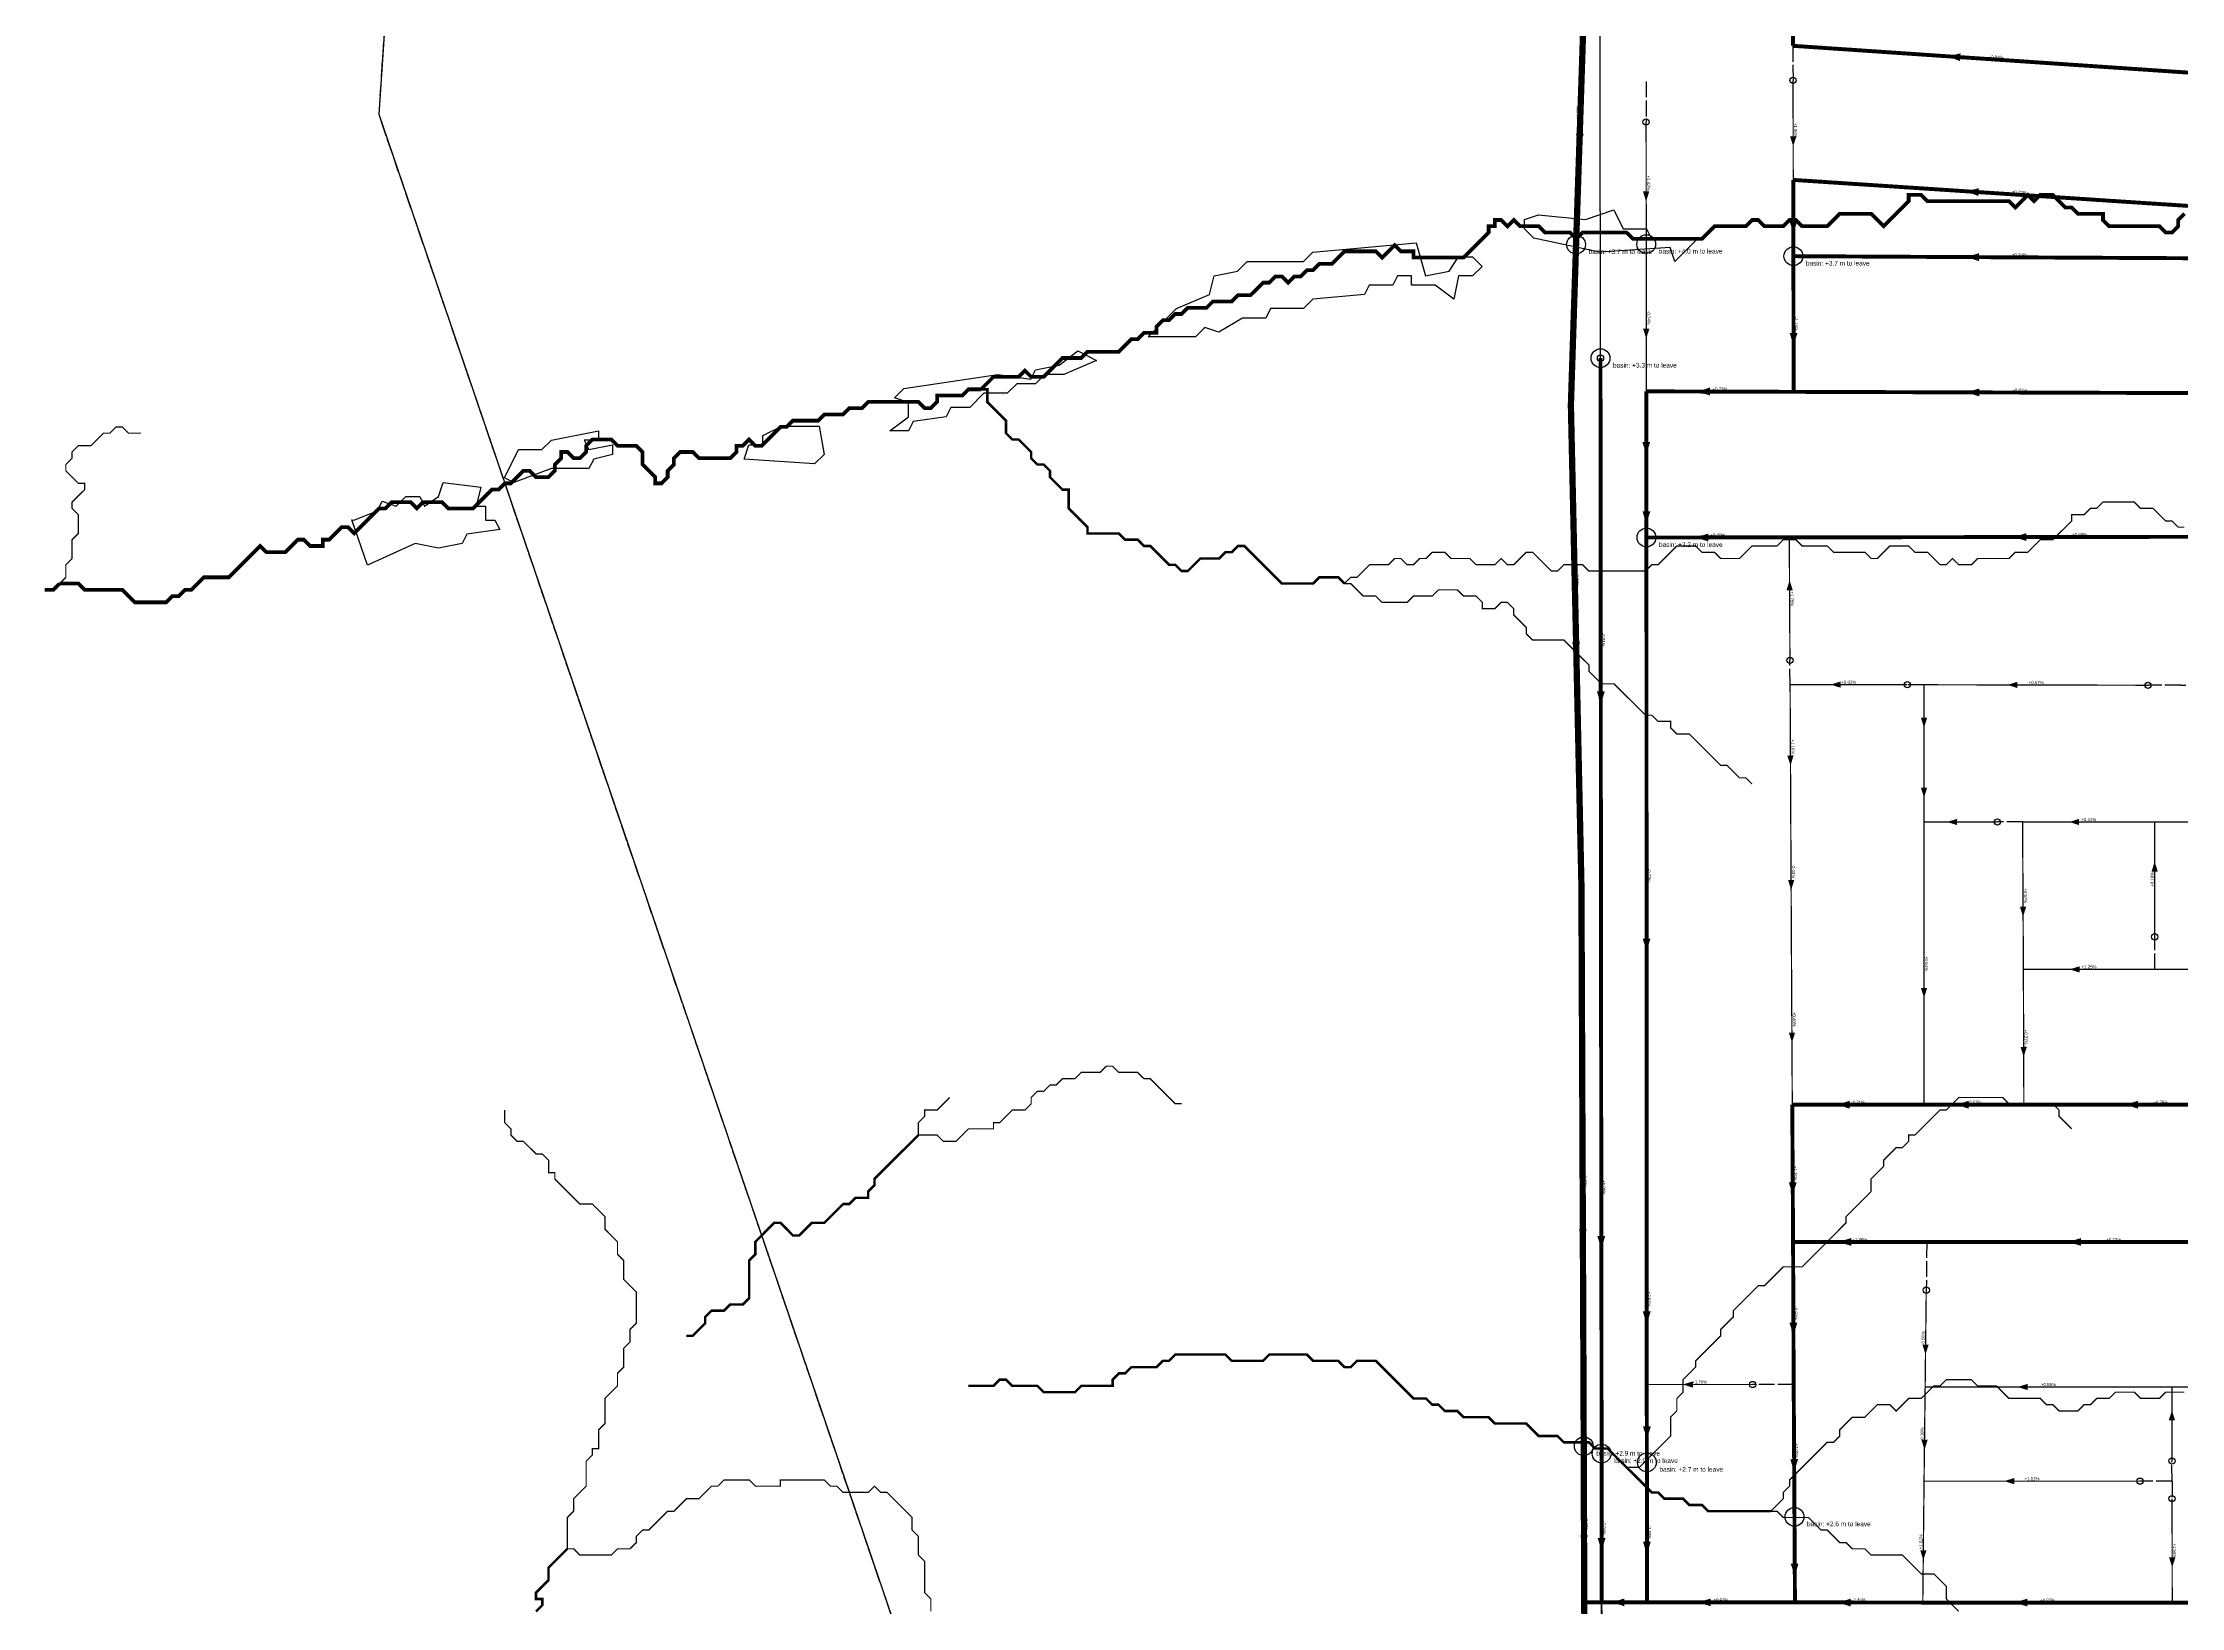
# Model space of a CAD drawing. Header units: metres. Extents: x 442821 to 452274, y 2561971 to 2571293.
# Drawn here: x 442900 to 444265, y 2563970 to 2564969 of the extents above; entities that cross this region are included whole.
import ezdxf
from ezdxf.enums import TextEntityAlignment as Align

# ---------------------------------------------------------------- set-up
doc = ezdxf.new("R2010")
doc.units = ezdxf.units.M
doc.header["$LTSCALE"] = 8
doc.linetypes.add('DASHDOT', pattern=[3.556, 2.54, -0.508, 0, -0.508])
doc.linetypes.add('DASHED', pattern=[1.524, 1.27, -0.254])
for name, color, linetype in [('A_ARROWS', 7, 'Continuous'), ('A_BASINS', 1, 'Continuous'), ('A_BRANCH', 7, 'Continuous'), ('A_BUILT_2006', 252, 'Continuous'), ('A_CATCHMENTS', 7, 'Continuous'), ('A_ENVELOPE', 3, 'Continuous'), ('A_GRADIENT', 8, 'Continuous'), ('A_HEAD_GAP', 8, 'Continuous'), ('A_HEADS', 8, 'Continuous'), ('A_LATERAL', 7, 'Continuous'), ('A_STREAMS', 5, 'Continuous'), ('A_SUBMAIN', 7, 'Continuous'), ('A_WADI', 4, 'Continuous')]:
    doc.layers.add(name, color=color, linetype=linetype)

msp = doc.modelspace()

# ---------------------------------------------------------------- linework, layer by layer
at = {"layer": 'A_ARROWS', "color": 1}
for points in [[(444116.1, 2564960.1), (444124.2, 2564962), (444123.9, 2564957)], [(443880.9, 2564902.6), (443878.7, 2564910.7), (443883.7, 2564910.5)], [(444017.4, 2564902.6), (444015.4, 2564909), (444019.4, 2564909)], [(443923.5, 2564867.4), (443921.5, 2564873.8), (443925.5, 2564873.8)], [(444127.8, 2564873.9), (444135.9, 2564875.9), (444135.6, 2564870.9)], [(444017.5, 2564847), (444015, 2564854.9), (444020, 2564855)], [(444127.9, 2564831.9), (444135.9, 2564834.4), (444135.9, 2564829.4)], [(443923.6, 2564779.8), (443921.6, 2564786.2), (443925.6, 2564786.2)], [(444017.6, 2564775.5), (444015.1, 2564783.5), (444020.1, 2564783.5)], [(443956.2, 2564746.1), (443964.2, 2564748.6), (443964.2, 2564743.6)], [(444128.1, 2564745.6), (444136.1, 2564748), (444136.1, 2564743)], [(443923.6, 2564705.9), (443921.1, 2564713.9), (443926.1, 2564713.9)], [(443923.7, 2564661.6), (443921.2, 2564669.6), (443926.2, 2564669.6)], [(443955.2, 2564652.9), (443963.2, 2564655.4), (443963.2, 2564650.4)], [(444158.2, 2564653.2), (444166.2, 2564655.7), (444166.2, 2564650.7)], [(444015.1, 2564625.6), (444017.1, 2564619.2), (444013.1, 2564619.2)], [(443879, 2564577.9), (443876.3, 2564585.9), (443881.3, 2564586)], [(444041.3, 2564559), (444047.7, 2564561), (444047.7, 2564557)], [(444154.1, 2564558.8), (444160.5, 2564560.8), (444160.5, 2564556.8)], [(443894.6, 2564546.6), (443892.1, 2564554.6), (443897.1, 2564554.6)], [(444100.9, 2564531.5), (444098.9, 2564537.9), (444102.9, 2564537.9)], [(444015.7, 2564507.3), (444013.6, 2564513.7), (444017.6, 2564513.8)], [(444100.9, 2564486.8), (444098.9, 2564493.2), (444102.9, 2564493.2)], [(444115.6, 2564471.3), (444122, 2564473.3), (444122, 2564469.3)], [(444193.5, 2564471.3), (444199.9, 2564473.3), (444199.9, 2564469.3)], [(444016.1, 2564427.9), (444014.1, 2564434.3), (444018.1, 2564434.3)], [(444248.1, 2564446), (444250.1, 2564439.6), (444246.1, 2564439.6)], [(444164.1, 2564410.8), (444162.1, 2564417.2), (444166.1, 2564417.2)], [(443923.8, 2564388.9), (443921.3, 2564396.9), (443926.3, 2564396.9)], [(444193.8, 2564377.2), (444200.2, 2564379.2), (444200.2, 2564375.2)], [(444100.9, 2564359), (444098.9, 2564365.4), (444102.9, 2564365.4)], [(444016.6, 2564330.5), (444014.6, 2564336.9), (444018.6, 2564336.9)], [(444164.5, 2564321.3), (444162.5, 2564327.7), (444166.5, 2564327.8)], [(444045.4, 2564290.8), (444053.4, 2564293.3), (444053.4, 2564288.3)], [(444121.4, 2564290.8), (444129.4, 2564293.3), (444129.4, 2564288.3)], [(444229.5, 2564290.8), (444237.5, 2564293.3), (444237.5, 2564288.3)], [(444017.1, 2564233.3), (444014.6, 2564241.2), (444019.6, 2564241.3)], [(443883.1, 2564203.3), (443880.6, 2564211.3), (443885.6, 2564211.3)], [(443894.9, 2564198.9), (443892.4, 2564206.9), (443897.4, 2564206.9)], [(444046.4, 2564203.2), (444054.4, 2564205.7), (444054.4, 2564200.7)], [(444193.1, 2564203.2), (444201.1, 2564205.7), (444201.1, 2564200.7)], [(443923.9, 2564150.8), (443921.4, 2564158.8), (443926.4, 2564158.8)], [(444017.6, 2564143.6), (444015, 2564151.6), (444020, 2564151.7)], [(444101.8, 2564131.3), (444099.9, 2564137.7), (444103.9, 2564137.7)], [(443947, 2564112.2), (443953.4, 2564114.2), (443953.4, 2564110.2)], [(444160.6, 2564110.6), (444167, 2564112.6), (444167, 2564108.6)], [(444259.1, 2564095.7), (444261.1, 2564089.3), (444257.1, 2564089.3)], [(443924, 2564077.4), (443921.5, 2564085.4), (443926.5, 2564085.4)], [(444018, 2564056.5), (444015.5, 2564064.5), (444020.5, 2564064.6)], [(444101.2, 2564070.5), (444099.2, 2564076.9), (444103.2, 2564076.9)], [(444152.1, 2564050.5), (444158.5, 2564052.5), (444158.5, 2564048.5)], [(443883.9, 2564008), (443881.4, 2564016), (443886.4, 2564016)], [(443895.1, 2564006.1), (443892.6, 2564014.1), (443897.6, 2564014.1)], [(443924, 2564003.9), (443921.5, 2564011.9), (443926.5, 2564011.9)], [(444018.4, 2563989.9), (444015.8, 2563997.9), (444020.8, 2563997.9)], [(444100.4, 2564000), (444098.5, 2564006.4), (444102.5, 2564006.4)], [(444259.3, 2563995.4), (444257.3, 2564001.8), (444261.3, 2564001.8)], [(443901.7, 2563973.2), (443909.7, 2563975.6), (443909.7, 2563970.6)], [(443956.8, 2563973.1), (443964.8, 2563975.6), (443964.8, 2563970.6)], [(444046.1, 2563973), (444054.1, 2563975.5), (444054.1, 2563970.5)], [(444158.8, 2563973), (444166.8, 2563975.5), (444166.8, 2563970.5)]]:
    msp.add_solid(points, dxfattribs=at)
at = {"layer": 'A_BASINS', "color": 1}
for centre in [(443878.8, 2564839.9), (443923.6, 2564840.2), (444017.5, 2564832.5), (443894.4, 2564767.4), (443923.7, 2564652.9), (443883.7, 2564072.8), (443895.1, 2564068.1), (443924, 2564062.5), (444018.2, 2564027.7)]:
    msp.add_circle(centre, 6, dxfattribs=at)
at = {"layer": 'A_BRANCH', "color": 1, "const_width": 0.8}
for points in [[(444017.3, 2564944.7), (444017.4, 2564881.2)], [(444015.3, 2564574.5), (444014.9, 2564653)], [(444090.2, 2564558.9), (444015.4, 2564559)], [(444314, 2564377.2), (444248.1, 2564377.2)], [(444102.3, 2564172.4), (444101.6, 2564110.6)], [(443991.5, 2564112.2), (443923.9, 2564112.2)], [(444259.1, 2564063.3), (444259.1, 2564110.6)], [(444238.7, 2564050.5), (444100.9, 2564050.5)]]:
    msp.add_lwpolyline(points, dxfattribs=at)
at = {"layer": 'A_BRANCH', "color": 1, "linetype": 'DASHED', "const_width": 0.8}
for points in [[(444147.7, 2564471.3), (444100.9, 2564471.3)], [(444248.1, 2564398), (444248.1, 2564471.3)]]:
    msp.add_lwpolyline(points, dxfattribs=at)
at = {"layer": 'A_BUILT_2006', "color": 252}
msp.add_lwpolyline([(444422.4, 2563343.7), (444425.8, 2563359.7), (444354.3, 2563402.3), (444079.1, 2562950.6), (443944.5, 2563054.6), (443895.5, 2563534.9), (443894.2, 2564981.6), (443353.4, 2565026.3), (443356.8, 2565236.3), (445139.7, 2565926.1), (445353.1, 2566067)], dxfattribs=at)
at = {"layer": 'A_CATCHMENTS', "color": 1, "linetype": 'DASHED'}
msp.add_lwpolyline([(443922.9, 2562555.5), (443114.8, 2564922.9), (443209.9, 2566349), (444250.9, 2566757.8), (444822.5, 2567173.8), (445231.1, 2567163.3), (445231.1, 2567163.3), (445237.1, 2567172.3), (445244.5, 2567184.4), (445255, 2567200.2), (445266.2, 2567216), (445278.3, 2567231.8), (445291.3, 2567247.6), (445305, 2567263.4), (445319.7, 2567279.2), (445363.4, 2567324.2), (445388.2, 2567348.5), (445356, 2567395.9), (445444.1, 2567418.6), (445577.2, 2567680.1), (447425.1, 2567544.9)], dxfattribs=at)
at = {"layer": 'A_ENVELOPE', "color": 3}
msp.add_lwpolyline([(443922.9, 2562555.5), (443114.8, 2564922.9), (443209.9, 2566349), (444250.9, 2566757.8), (445002, 2567304.5), (445444.1, 2567418.6), (445577.2, 2567680.1), (447477.5, 2567541)], dxfattribs=at)
at = {"layer": 'A_HEAD_GAP', "color": 8, "linetype": 'DASHED'}
for points in [[(444017.2, 2564966.8), (444017.3, 2564944.7)], [(443923.5, 2564944.1), (443923.5, 2564918.2)], [(444015.4, 2564559), (444015.3, 2564574.5)], [(444100.9, 2564558.9), (444090.2, 2564558.9)], [(444264.8, 2564558.6), (444243.9, 2564558.6)], [(444264.8, 2564558.6), (444267.9, 2564558.6)], [(444163.8, 2564471.3), (444147.7, 2564471.3)], [(444248.1, 2564377.2), (444248.1, 2564398)], [(444102.6, 2564203.2), (444102.3, 2564172.4)], [(444017.7, 2564112.2), (443991.5, 2564112.2)], [(444259.2, 2564050.5), (444259.1, 2564063.3)], [(444259.2, 2564050.5), (444238.7, 2564050.5)], [(444259.2, 2564050.5), (444259.2, 2564039.3)], [(443895.1, 2563973.2), (443895.2, 2563963.2)]]:
    msp.add_lwpolyline(points, dxfattribs=at)
at = {"layer": 'A_HEADS', "color": 1}
for centre in [(444017.3, 2564944.7), (443923.5, 2564918.2), (443894.4, 2564767.4), (444015.3, 2564574.5), (444090.2, 2564558.9), (444243.9, 2564558.6), (444147.7, 2564471.3), (444248.1, 2564398), (444102.3, 2564172.4), (443991.5, 2564112.2), (444259.1, 2564063.3), (444238.7, 2564050.5), (444259.2, 2564039.3)]:
    msp.add_circle(centre, 2, dxfattribs=at)
at = {"layer": 'A_LATERAL', "color": 1, "const_width": 0.8}
for points in [[(443923.5, 2564918.2), (443923.6, 2564840.2)], [(444015.4, 2564559), (444015.8, 2564479.6)], [(444243.9, 2564558.6), (444100.9, 2564558.9)], [(444100.9, 2564520), (444100.9, 2564471.3)], [(444100.9, 2564471.3), (444100.9, 2564290.8)], [(444163.8, 2564471.3), (444164.3, 2564377.2)], [(444339.3, 2564471.3), (444248.1, 2564471.3)], [(444248.1, 2564377.2), (444164.3, 2564377.2)], [(444259.1, 2564110.6), (444101.6, 2564110.6)], [(444341.6, 2564110.6), (444259.1, 2564110.6)], [(444100.9, 2564050.5), (444100.1, 2563973)], [(444259.2, 2564039.3), (444259.3, 2563972.9)]]:
    msp.add_lwpolyline(points, dxfattribs=at)
at = {"layer": 'A_LATERAL', "color": 1, "linetype": 'DASHDOT', "const_width": 0.8}
for points in [[(443923.6, 2564840.2), (443923.6, 2564746.2)], [(444100.9, 2564558.9), (444100.9, 2564520)], [(444015.8, 2564479.6), (444016.2, 2564400.1)], [(444101.6, 2564110.6), (444100.9, 2564050.5)]]:
    msp.add_lwpolyline(points, dxfattribs=at)
at = {"layer": 'A_LATERAL', "color": 1, "linetype": 'DASHED', "const_width": 0.8}
for points in [[(444248.1, 2564471.3), (444163.8, 2564471.3)], [(444016.2, 2564400.1), (444016.8, 2564290.8)], [(444164.3, 2564377.2), (444164.6, 2564290.8)]]:
    msp.add_lwpolyline(points, dxfattribs=at)
at = {"layer": 'A_STREAMS', "color": 5}
for points, const_width in [([(444267.1, 2564859.6), (444263.1, 2564855.6), (444263.1, 2564851.6), (444259.1, 2564847.6), (444255.1, 2564847.6), (444251.1, 2564851.6), (444247.1, 2564851.6), (444243.1, 2564851.6), (444239.1, 2564851.6), (444235.1, 2564851.6), (444231.1, 2564851.6), (444227.1, 2564851.6), (444223.1, 2564851.6), (444219.1, 2564851.6), (444215.1, 2564855.6), (444215.1, 2564859.6), (444211.1, 2564859.6), (444207.1, 2564859.6), (444203.1, 2564859.6), (444199.1, 2564859.6), (444195.1, 2564863.6), (444191.1, 2564863.6), (444187.1, 2564867.6), (444183.1, 2564871.6), (444179.1, 2564871.6), (444175.1, 2564871.6), (444171.1, 2564867.6), (444167.1, 2564871.6), (444163.1, 2564867.6), (444159.1, 2564863.6), (444155.1, 2564867.6), (444151.1, 2564867.6), (444147.1, 2564867.6), (444143.1, 2564867.6), (444139.1, 2564867.6), (444135.1, 2564867.6), (444131.1, 2564867.6), (444127.1, 2564867.6), (444123.1, 2564867.6), (444119.1, 2564867.6), (444115.1, 2564867.6), (444111.1, 2564867.6), (444107.1, 2564867.6), (444103.1, 2564867.6), (444099.1, 2564871.6), (444095.1, 2564871.6), (444091.1, 2564871.6), (444091.1, 2564867.6), (444087.1, 2564863.6), (444083.1, 2564859.6), (444079.1, 2564855.6), (444075.1, 2564851.6), (444071.1, 2564855.6), (444067.1, 2564859.6), (444063.1, 2564859.6), (444059.1, 2564859.6), (444055.1, 2564859.6), (444051.1, 2564859.6), (444047.1, 2564859.6), (444043.1, 2564855.6), (444039.1, 2564851.6), (444035.1, 2564851.6), (444031.1, 2564851.6), (444027.1, 2564851.6), (444023.1, 2564851.6), (444019.1, 2564855.6), (444015.1, 2564855.6), (444011.1, 2564851.6), (444007.1, 2564851.6), (444003.1, 2564851.6), (443999.1, 2564851.6), (443995.1, 2564855.6), (443991.1, 2564855.6), (443987.1, 2564851.6), (443983.1, 2564851.6), (443979.1, 2564851.6), (443975.1, 2564851.6), (443971.1, 2564851.6), (443967.1, 2564851.6), (443963.1, 2564847.6), (443959.1, 2564843.6), (443955.1, 2564843.6), (443951.1, 2564843.6), (443947.1, 2564843.6), (443943.1, 2564843.6), (443939.1, 2564843.6), (443935.1, 2564843.6), (443931.1, 2564843.6), (443927.1, 2564843.6), (443923.1, 2564843.6), (443919.1, 2564843.6), (443915.1, 2564843.6), (443911, 2564847.6), (443907, 2564847.6), (443903, 2564847.6), (443899, 2564847.6), (443895, 2564847.6), (443891, 2564847.6), (443887, 2564847.6), (443883, 2564847.6), (443879, 2564843.6), (443875, 2564847.6), (443871, 2564847.6), (443867, 2564847.6), (443863, 2564847.6), (443859, 2564847.6), (443855, 2564851.6), (443851, 2564851.6), (443847, 2564851.6), (443843, 2564851.6), (443839, 2564855.6), (443835, 2564851.6), (443831, 2564855.6), (443827, 2564855.6), (443827, 2564851.6), (443823, 2564851.6), (443823, 2564847.6), (443819, 2564843.6), (443815, 2564839.6), (443811, 2564835.6), (443807, 2564831.6), (443803, 2564831.6), (443799, 2564831.6), (443795, 2564831.6), (443791, 2564831.6), (443787, 2564831.6), (443783, 2564831.6), (443779, 2564831.6), (443775, 2564831.6), (443775, 2564835.6), (443771, 2564835.6), (443767, 2564835.6), (443763, 2564839.6), (443759, 2564835.6), (443755, 2564831.6), (443751, 2564835.6), (443747, 2564835.6), (443743, 2564835.6), (443739, 2564835.6), (443735, 2564835.6), (443731, 2564835.6), (443727, 2564831.6), (443723, 2564827.6), (443719, 2564827.6), (443715, 2564827.6), (443711, 2564823.6), (443707, 2564823.6), (443703, 2564819.6), (443699, 2564819.6), (443695, 2564815.6), (443691, 2564819.6), (443687, 2564819.6), (443683, 2564815.6), (443679, 2564815.6), (443675, 2564811.6), (443671, 2564807.6), (443667, 2564807.6), (443663, 2564807.6), (443659, 2564803.6), (443655, 2564803.6), (443651, 2564803.6), (443647, 2564803.6), (443643, 2564799.6), (443639, 2564799.6), (443635, 2564799.6), (443631, 2564799.6), (443627, 2564795.6), (443623, 2564795.6), (443619, 2564791.6), (443615, 2564791.6), (443611, 2564787.6), (443611, 2564783.6), (443607, 2564783.6), (443603, 2564783.6), (443599, 2564779.5), (443595, 2564779.5), (443591, 2564775.5), (443587, 2564771.5), (443583, 2564771.5), (443579, 2564771.5), (443575, 2564771.5), (443571, 2564771.5), (443567, 2564771.5), (443563, 2564767.5), (443559, 2564767.5), (443555, 2564767.5), (443551, 2564767.5), (443547, 2564763.5), (443543, 2564759.5), (443539, 2564755.5), (443535, 2564755.5), (443531, 2564755.5), (443527, 2564759.5), (443523, 2564755.5), (443519, 2564755.5), (443515, 2564755.5), (443511, 2564755.5), (443507, 2564755.5), (443503, 2564751.5), (443499, 2564747.5)], 2.4), ([(443499, 2564747.5), (443495, 2564747.5), (443491, 2564747.5), (443487, 2564743.5), (443483, 2564743.5), (443479, 2564743.5), (443475, 2564743.5), (443471, 2564743.5), (443471, 2564739.5), (443467, 2564735.5), (443463, 2564735.5), (443459, 2564739.5), (443455, 2564739.5), (443451, 2564739.5), (443447, 2564739.5), (443443, 2564739.5), (443439, 2564739.5), (443435, 2564739.5), (443431, 2564739.5), (443427, 2564739.5), (443423, 2564735.5), (443419, 2564735.5), (443415, 2564735.5), (443411, 2564731.5), (443407, 2564731.5), (443403, 2564731.5), (443399, 2564731.5), (443395, 2564727.5), (443391, 2564727.5), (443387, 2564727.5), (443383, 2564727.5), (443379, 2564727.5), (443375, 2564723.5), (443371, 2564723.5), (443367, 2564719.5), (443363, 2564715.5), (443359, 2564711.5), (443355, 2564711.5), (443351, 2564715.5), (443347, 2564711.5), (443343, 2564711.5), (443343, 2564707.5), (443339, 2564703.5), (443335, 2564703.5), (443331, 2564703.5), (443327, 2564703.5), (443323, 2564703.5), (443319, 2564703.5), (443315, 2564707.5), (443311, 2564707.5), (443307, 2564707.5), (443303, 2564703.5), (443303, 2564699.5), (443299, 2564695.5), (443299, 2564691.5), (443295, 2564687.5), (443291, 2564687.5), (443291, 2564691.5), (443287, 2564695.5), (443283, 2564699.5), (443283, 2564703.5), (443283, 2564707.5), (443279, 2564711.5), (443275, 2564711.5), (443271, 2564711.5), (443267, 2564711.5), (443263, 2564715.5), (443259, 2564715.5), (443255, 2564715.5), (443251, 2564715.5), (443247, 2564711.5), (443247, 2564707.5), (443243, 2564703.5), (443239, 2564703.5), (443235, 2564707.5), (443231, 2564707.5), (443231, 2564703.5), (443227, 2564699.5), (443227, 2564695.5), (443223, 2564691.5), (443219, 2564691.5), (443215, 2564691.5), (443211, 2564695.5), (443207, 2564695.5), (443203, 2564691.5), (443199, 2564687.5), (443195, 2564687.5), (443191, 2564683.5), (443186.9, 2564683.5), (443182.9, 2564679.5), (443178.9, 2564675.5), (443174.9, 2564671.5), (443170.9, 2564671.5), (443166.9, 2564671.5), (443162.9, 2564671.5), (443158.9, 2564671.5), (443154.9, 2564675.5), (443150.9, 2564675.5), (443146.9, 2564675.5), (443142.9, 2564675.5), (443138.9, 2564671.5), (443134.9, 2564675.5), (443130.9, 2564675.5), (443126.9, 2564675.5), (443122.9, 2564675.5), (443118.9, 2564671.5), (443114.9, 2564671.5), (443110.9, 2564667.5), (443106.9, 2564663.5), (443102.9, 2564659.5), (443098.9, 2564655.5), (443094.9, 2564659.5), (443090.9, 2564659.5), (443086.9, 2564655.5), (443082.9, 2564651.5), (443078.9, 2564651.5), (443078.9, 2564647.5), (443074.9, 2564647.5), (443070.9, 2564647.5), (443066.9, 2564651.5), (443062.9, 2564651.5), (443058.9, 2564647.5), (443054.9, 2564643.5), (443050.9, 2564643.5), (443046.9, 2564643.5), (443042.9, 2564643.5), (443038.9, 2564647.5), (443034.9, 2564643.5), (443030.9, 2564639.5), (443026.9, 2564635.5), (443022.9, 2564631.5), (443018.9, 2564627.5), (443014.9, 2564627.5), (443010.9, 2564627.5), (443006.9, 2564627.5), (443002.9, 2564627.5), (442998.9, 2564623.5), (442994.9, 2564619.5), (442990.9, 2564619.5), (442986.9, 2564615.5), (442982.9, 2564615.5), (442978.9, 2564611.5), (442974.9, 2564611.5), (442970.9, 2564611.5), (442966.9, 2564611.5), (442962.9, 2564611.5), (442958.9, 2564611.5), (442954.9, 2564615.5), (442950.9, 2564619.5), (442946.9, 2564619.5), (442942.9, 2564619.5), (442938.9, 2564619.5), (442934.9, 2564619.5), (442930.9, 2564619.5), (442926.9, 2564619.5), (442922.9, 2564623.5), (442918.9, 2564623.5), (442914.9, 2564623.5), (442910.9, 2564623.5)], 2.4), ([(443731, 2564623.5), (443727, 2564627.5), (443723, 2564627.5), (443719, 2564627.5), (443715, 2564627.5), (443711, 2564623.5), (443707, 2564623.5), (443703, 2564623.5), (443699, 2564623.5), (443695, 2564623.5), (443691, 2564623.5), (443687, 2564627.5), (443683, 2564631.5), (443679, 2564635.5), (443675, 2564639.5), (443671, 2564643.5), (443667, 2564647.5), (443663, 2564647.5), (443659, 2564643.5), (443655, 2564643.5), (443651, 2564639.5), (443647, 2564639.5), (443643, 2564639.5), (443639, 2564639.5), (443635, 2564635.5), (443631, 2564631.5), (443627, 2564631.5), (443623, 2564635.5), (443619, 2564635.5), (443615, 2564639.5), (443611, 2564643.5), (443607, 2564647.5), (443603, 2564647.5), (443599, 2564651.5), (443595, 2564651.5), (443591, 2564651.5), (443587, 2564655.5), (443583, 2564655.5), (443579, 2564655.5), (443575, 2564655.5), (443571, 2564655.5), (443567, 2564655.5), (443567, 2564659.5), (443563, 2564663.5), (443559, 2564667.5), (443555, 2564671.5), (443555, 2564675.5), (443555, 2564679.5), (443555, 2564683.5), (443551, 2564683.5), (443547, 2564687.5), (443543, 2564691.5), (443543, 2564695.5), (443539, 2564699.5), (443535, 2564699.5), (443531, 2564703.5), (443531, 2564707.5), (443527, 2564711.5), (443523, 2564715.5), (443519, 2564715.5), (443515, 2564719.5), (443515, 2564723.5), (443515, 2564727.5), (443511, 2564731.5), (443507, 2564735.5), (443503, 2564739.5), (443503, 2564743.5), (443503, 2564747.5), (443499, 2564747.5)], 1.6), ([(442962.9, 2564719.5), (442958.9, 2564719.5), (442954.9, 2564719.5), (442950.9, 2564723.5), (442946.9, 2564723.5), (442942.9, 2564719.5), (442938.9, 2564719.5), (442934.9, 2564715.5), (442930.9, 2564711.5), (442926.9, 2564711.5), (442922.9, 2564711.5), (442918.9, 2564707.5), (442918.9, 2564703.5), (442914.9, 2564699.5), (442914.9, 2564695.5), (442918.9, 2564691.5), (442922.9, 2564687.5), (442926.9, 2564687.5), (442926.9, 2564683.5), (442922.9, 2564679.5), (442918.9, 2564675.5), (442918.9, 2564671.5), (442922.9, 2564667.5), (442922.9, 2564663.5), (442922.9, 2564659.5), (442922.9, 2564655.5), (442918.9, 2564651.5), (442918.9, 2564647.5), (442918.9, 2564643.5), (442918.9, 2564639.5), (442914.9, 2564635.5), (442914.9, 2564631.5), (442914.9, 2564627.5), (442910.9, 2564623.5)], 0.8), ([(444267.1, 2564659.5), (444263.1, 2564659.5), (444259.1, 2564663.5), (444255.1, 2564663.5), (444251.1, 2564667.5), (444247.1, 2564671.5), (444243.1, 2564671.5), (444239.1, 2564671.5), (444235.1, 2564675.5), (444231.1, 2564675.5), (444227.1, 2564675.5), (444223.1, 2564675.5), (444219.1, 2564675.5), (444215.1, 2564675.5), (444211.1, 2564671.5), (444207.1, 2564671.5), (444203.1, 2564667.5), (444199.1, 2564667.5), (444195.1, 2564667.5), (444195.1, 2564663.5), (444191.1, 2564659.5), (444187.1, 2564655.5), (444183.1, 2564651.5), (444179.1, 2564651.5), (444175.1, 2564651.5), (444171.1, 2564647.5), (444167.1, 2564643.5), (444163.1, 2564643.5), (444159.1, 2564643.5), (444155.1, 2564639.5), (444151.1, 2564639.5), (444147.1, 2564639.5), (444143.1, 2564639.5), (444139.1, 2564639.5), (444135.1, 2564639.5), (444131.1, 2564635.5), (444127.1, 2564635.5), (444123.1, 2564635.5), (444119.1, 2564639.5), (444115.1, 2564635.5), (444111.1, 2564635.5), (444107.1, 2564639.5), (444103.1, 2564643.5), (444099.1, 2564643.5), (444095.1, 2564643.5), (444091.1, 2564647.5), (444087.1, 2564647.5), (444083.1, 2564647.5), (444079.1, 2564647.5), (444075.1, 2564643.5), (444071.1, 2564639.5), (444067.1, 2564639.5), (444063.1, 2564643.5), (444059.1, 2564643.5), (444055.1, 2564643.5), (444051.1, 2564643.5), (444047.1, 2564643.5), (444043.1, 2564643.5), (444039.1, 2564647.5), (444035.1, 2564647.5), (444031.1, 2564647.5), (444027.1, 2564647.5), (444023.1, 2564647.5), (444019.1, 2564651.5), (444015.1, 2564651.5), (444011.1, 2564651.5), (444007.1, 2564647.5), (444003.1, 2564647.5), (443999.1, 2564647.5), (443995.1, 2564647.5), (443991.1, 2564647.5), (443987.1, 2564643.5), (443983.1, 2564639.5), (443979.1, 2564639.5), (443975.1, 2564639.5), (443971.1, 2564639.5), (443967.1, 2564643.5), (443963.1, 2564643.5), (443959.1, 2564643.5), (443955.1, 2564647.5), (443951.1, 2564647.5), (443947.1, 2564647.5), (443943.1, 2564647.5), (443939.1, 2564643.5), (443935.1, 2564639.5), (443931.1, 2564635.5), (443927.1, 2564635.5), (443923.1, 2564631.5), (443919.1, 2564631.5), (443915.1, 2564631.5), (443911, 2564631.5), (443907, 2564631.5), (443903, 2564631.5), (443899, 2564631.5), (443895, 2564631.5), (443891, 2564631.5), (443887, 2564631.5), (443883, 2564635.5), (443879, 2564635.5), (443875, 2564635.5), (443871, 2564635.5), (443867, 2564631.5), (443863, 2564631.5), (443859, 2564635.5), (443855, 2564639.5), (443851, 2564643.5), (443847, 2564643.5), (443843, 2564639.5), (443839, 2564635.5), (443835, 2564635.5), (443831, 2564639.5), (443827, 2564635.5), (443823, 2564635.5), (443819, 2564635.5), (443815, 2564635.5), (443811, 2564639.5), (443807, 2564639.5), (443803, 2564639.5), (443799, 2564639.5), (443795, 2564643.5), (443791, 2564643.5), (443787, 2564643.5), (443783, 2564639.5), (443779, 2564639.5), (443775, 2564635.5), (443771, 2564635.5), (443767, 2564639.5), (443763, 2564639.5), (443759, 2564635.5), (443755, 2564635.5), (443751, 2564635.5), (443747, 2564635.5), (443743, 2564631.5), (443739, 2564627.5), (443735, 2564627.5), (443731, 2564623.5)], 0.8), ([(442910.9, 2564623.5), (442906.9, 2564619.5), (442902.9, 2564619.5), (442901.4, 2564619.5)], 2.4), ([(443991.1, 2564495.5), (443987.1, 2564499.5), (443983.1, 2564499.5), (443979.1, 2564503.5), (443975.1, 2564507.5), (443971.1, 2564507.5), (443967.1, 2564511.5), (443963.1, 2564515.5), (443959.1, 2564519.5), (443955.1, 2564523.5), (443951.1, 2564527.5), (443947.1, 2564527.5), (443943.1, 2564527.5), (443939.1, 2564531.5), (443939.1, 2564535.5), (443935.1, 2564535.5), (443931.1, 2564535.5), (443927.1, 2564539.5), (443923.1, 2564539.5), (443919.1, 2564543.5), (443915.1, 2564547.5), (443911, 2564551.5), (443907, 2564555.5), (443903, 2564559.5), (443899, 2564559.5), (443895, 2564559.5), (443891, 2564563.5), (443887, 2564567.5), (443887, 2564571.5), (443883, 2564575.5), (443879, 2564579.5), (443875, 2564583.5), (443871, 2564587.5), (443867, 2564587.5), (443863, 2564587.5), (443859, 2564587.5), (443855, 2564587.5), (443851, 2564587.5), (443847, 2564591.5), (443847, 2564595.5), (443843, 2564599.5), (443839, 2564603.5), (443839, 2564607.5), (443835, 2564611.5), (443831, 2564611.5), (443827, 2564607.5), (443823, 2564607.5), (443819, 2564607.5), (443819, 2564611.5), (443815, 2564615.5), (443811, 2564615.5), (443807, 2564615.5), (443803, 2564619.5), (443799, 2564619.5), (443795, 2564619.5), (443791, 2564619.5), (443787, 2564615.5), (443783, 2564615.5), (443779, 2564615.5), (443775, 2564615.5), (443771, 2564611.5), (443767, 2564611.5), (443763, 2564611.5), (443759, 2564611.5), (443755, 2564611.5), (443751, 2564615.5), (443747, 2564615.5), (443743, 2564615.5), (443739, 2564619.5), (443735, 2564623.5), (443731, 2564623.5)], 0.8), ([(443627, 2564291.4), (443623, 2564291.4), (443619, 2564295.4), (443615, 2564299.4), (443611, 2564303.4), (443607, 2564307.4), (443603, 2564307.4), (443599, 2564311.4), (443595, 2564311.4), (443591, 2564311.4), (443587, 2564311.4), (443583, 2564315.4), (443579, 2564315.4), (443575, 2564311.4), (443571, 2564311.4), (443567, 2564311.4), (443563, 2564311.4), (443559, 2564307.4), (443555, 2564307.4), (443551, 2564307.4), (443547, 2564303.4), (443543, 2564303.4), (443539, 2564299.4), (443535, 2564299.4), (443531, 2564295.4), (443531, 2564291.4), (443527, 2564287.4), (443523, 2564287.4), (443519, 2564287.4), (443515, 2564283.4), (443511, 2564279.4), (443507, 2564279.4), (443507, 2564275.4), (443503, 2564275.4), (443499, 2564275.4), (443495, 2564275.4), (443491, 2564275.4), (443487, 2564271.4), (443483, 2564267.4), (443479, 2564267.4), (443475, 2564267.4), (443471, 2564271.4), (443467, 2564271.4), (443463, 2564271.4), (443459, 2564271.4)], 0.8), ([(443195, 2564287.4), (443195, 2564283.4), (443195, 2564279.4), (443199, 2564275.4), (443199, 2564271.4), (443203, 2564267.4), (443207, 2564267.4), (443211, 2564263.4), (443215, 2564259.4), (443219, 2564259.4), (443223, 2564255.4), (443223, 2564251.4), (443223, 2564247.4), (443227, 2564247.4), (443227, 2564243.4), (443231, 2564239.4), (443235, 2564235.4), (443239, 2564231.4), (443243, 2564227.4), (443247, 2564227.4), (443251, 2564227.4), (443255, 2564223.4), (443259, 2564219.4), (443259, 2564215.4), (443259, 2564211.4), (443263, 2564207.3), (443267, 2564203.3), (443267, 2564199.3), (443267, 2564195.3), (443271, 2564191.3), (443271, 2564187.3), (443271, 2564183.3), (443271, 2564179.3), (443275, 2564175.3), (443279, 2564171.3), (443279, 2564167.3), (443279, 2564163.3), (443279, 2564159.3), (443279, 2564155.3), (443279, 2564151.3), (443275, 2564147.3), (443275, 2564143.3), (443275, 2564139.3), (443271, 2564135.3), (443271, 2564131.3), (443271, 2564127.3), (443271, 2564123.3), (443267, 2564119.3), (443267, 2564115.3), (443267, 2564111.3), (443263, 2564107.3), (443259, 2564103.3), (443259, 2564099.3), (443259, 2564095.3), (443259, 2564091.3), (443259, 2564087.3), (443255, 2564083.3), (443255, 2564079.3), (443255, 2564075.3), (443255, 2564071.3), (443251, 2564071.3), (443251, 2564067.3), (443247, 2564063.3), (443247, 2564059.3), (443247, 2564055.3), (443247, 2564051.3), (443247, 2564047.3), (443243, 2564043.3), (443239, 2564039.3), (443239, 2564035.3), (443239, 2564031.3), (443235, 2564027.3), (443235, 2564023.3), (443235, 2564019.3), (443235, 2564015.3), (443235, 2564011.3), (443235, 2564007.3)], 0.8), ([(443479, 2564295.4), (443475, 2564291.4), (443471, 2564287.4), (443467, 2564287.4), (443463, 2564287.4), (443463, 2564283.4), (443459, 2564279.4), (443459, 2564275.4), (443459, 2564271.4)], 0.8), ([(444195.1, 2564275.4), (444191.1, 2564279.4), (444187.1, 2564283.4), (444187.1, 2564287.4), (444183.1, 2564291.4), (444179.1, 2564291.4), (444175.1, 2564291.4), (444171.1, 2564291.4), (444167.1, 2564291.4), (444163.1, 2564291.4), (444159.1, 2564291.4), (444155.1, 2564291.4), (444151.1, 2564295.4), (444147.1, 2564295.4), (444143.1, 2564295.4), (444139.1, 2564295.4), (444135.1, 2564295.4), (444131.1, 2564295.4), (444127.1, 2564295.4), (444123.1, 2564295.4), (444119.1, 2564291.4), (444115.1, 2564287.4), (444111.1, 2564287.4), (444107.1, 2564283.4), (444103.1, 2564279.4), (444099.1, 2564275.4), (444095.1, 2564271.4), (444091.1, 2564271.4), (444091.1, 2564267.4), (444087.1, 2564263.4), (444083.1, 2564263.4), (444079.1, 2564259.4), (444075.1, 2564255.4), (444075.1, 2564251.4), (444071.1, 2564247.4), (444067.1, 2564243.4), (444067.1, 2564239.4), (444067.1, 2564235.4), (444063.1, 2564231.4), (444059.1, 2564227.4), (444055.1, 2564223.4), (444051.1, 2564219.4), (444051.1, 2564215.4), (444047.1, 2564211.4), (444043.1, 2564207.3), (444039.1, 2564203.3), (444035.1, 2564199.3), (444031.1, 2564195.3), (444027.1, 2564191.3), (444023.1, 2564187.3), (444019.1, 2564187.3), (444015.1, 2564187.3), (444011.1, 2564187.3), (444007.1, 2564183.3), (444003.1, 2564179.3), (443999.1, 2564175.3), (443995.1, 2564175.3), (443991.1, 2564171.3), (443987.1, 2564167.3), (443983.1, 2564163.3), (443979.1, 2564159.3), (443979.1, 2564155.3), (443975.1, 2564151.3), (443971.1, 2564147.3), (443971.1, 2564143.3), (443967.1, 2564139.3), (443963.1, 2564135.3), (443959.1, 2564131.3), (443955.1, 2564127.3), (443955.1, 2564123.3), (443951.1, 2564119.3), (443947.1, 2564115.3), (443947.1, 2564111.3), (443947.1, 2564107.3), (443943.1, 2564103.3), (443943.1, 2564099.3), (443943.1, 2564095.3), (443939.1, 2564091.3), (443939.1, 2564087.3), (443939.1, 2564083.3), (443939.1, 2564079.3), (443935.1, 2564075.3), (443931.1, 2564071.3), (443927.1, 2564067.3), (443923.1, 2564063.3), (443919.1, 2564059.3), (443915.1, 2564059.3), (443911, 2564059.3)], 0.8), ([(443459, 2564271.4), (443455, 2564267.4), (443451, 2564263.4), (443447, 2564259.4), (443443, 2564255.4), (443439, 2564251.4), (443435, 2564247.4), (443431, 2564243.4), (443431, 2564239.4), (443427, 2564235.4), (443427, 2564231.4), (443423, 2564231.4), (443419, 2564231.4), (443415, 2564227.4), (443411, 2564227.4), (443407, 2564223.4), (443403, 2564219.4), (443399, 2564215.4), (443395, 2564215.4), (443391, 2564215.4), (443387, 2564211.4), (443383, 2564207.3), (443379, 2564207.3), (443375, 2564211.4), (443371, 2564215.4), (443367, 2564215.4), (443363, 2564211.4), (443359, 2564207.3), (443355, 2564203.3), (443355, 2564199.3), (443355, 2564195.3), (443351, 2564191.3), (443351, 2564187.3), (443351, 2564183.3), (443351, 2564179.3), (443351, 2564175.3), (443351, 2564171.3), (443351, 2564167.3), (443347, 2564163.3), (443343, 2564163.3), (443339, 2564163.3), (443335, 2564159.3), (443331, 2564159.3), (443327, 2564159.3), (443323, 2564155.3), (443323, 2564151.3), (443319, 2564147.3), (443315, 2564143.3), (443311, 2564143.3)], 1.6), ([(443911, 2564059.3), (443907, 2564063.3), (443903, 2564067.3), (443899, 2564071.3), (443895, 2564071.3), (443891, 2564071.3), (443887, 2564075.3), (443883, 2564075.3), (443879, 2564075.3), (443875, 2564075.3), (443871, 2564075.3), (443867, 2564079.3), (443863, 2564079.3), (443859, 2564079.3), (443855, 2564079.3), (443851, 2564083.3), (443847, 2564087.3), (443843, 2564087.3), (443839, 2564087.3), (443835, 2564087.3), (443831, 2564087.3), (443827, 2564087.3), (443823, 2564091.3), (443819, 2564091.3), (443815, 2564091.3), (443811, 2564091.3), (443807, 2564091.3), (443803, 2564095.3), (443799, 2564095.3), (443795, 2564095.3), (443791, 2564099.3), (443787, 2564099.3), (443783, 2564103.3), (443779, 2564103.3), (443775, 2564103.3), (443771, 2564107.3), (443767, 2564111.3), (443763, 2564115.3), (443759, 2564119.3), (443755, 2564123.3), (443751, 2564127.3), (443747, 2564127.3), (443743, 2564127.3), (443739, 2564127.3), (443735, 2564123.3), (443731, 2564123.3), (443727, 2564127.3), (443723, 2564127.3), (443719, 2564127.3), (443715, 2564127.3), (443711, 2564127.3), (443707, 2564131.3), (443703, 2564131.3), (443699, 2564131.3), (443695, 2564131.3), (443691, 2564131.3), (443687, 2564131.3), (443683, 2564131.3), (443679, 2564127.3), (443675, 2564127.3), (443671, 2564127.3), (443667, 2564127.3), (443663, 2564127.3), (443659, 2564127.3), (443655, 2564131.3), (443651, 2564131.3), (443647, 2564131.3), (443643, 2564131.3), (443639, 2564131.3), (443635, 2564131.3), (443631, 2564131.3), (443627, 2564131.3), (443623, 2564131.3), (443619, 2564127.3), (443615, 2564127.3), (443611, 2564123.3), (443607, 2564123.3), (443603, 2564123.3), (443599, 2564123.3), (443595, 2564123.3), (443591, 2564119.3), (443587, 2564119.3), (443583, 2564115.3), (443583, 2564111.3), (443579, 2564111.3), (443575, 2564111.3), (443571, 2564111.3), (443567, 2564111.3), (443563, 2564111.3), (443559, 2564107.3), (443555, 2564107.3), (443551, 2564107.3), (443547, 2564107.3), (443543, 2564107.3), (443539, 2564107.3), (443535, 2564111.3), (443531, 2564111.3), (443527, 2564111.3), (443523, 2564111.3), (443519, 2564111.3), (443515, 2564115.3), (443511, 2564115.3), (443507, 2564111.3), (443503, 2564111.3), (443499, 2564111.3), (443495, 2564111.3), (443491, 2564111.3)], 1.6), ([(444267.1, 2564107.3), (444263.1, 2564107.3), (444259.1, 2564107.3), (444255.1, 2564107.3), (444251.1, 2564103.3), (444247.1, 2564103.3), (444243.1, 2564103.3), (444239.1, 2564103.3), (444235.1, 2564107.3), (444231.1, 2564107.3), (444227.1, 2564107.3), (444223.1, 2564107.3), (444219.1, 2564103.3), (444215.1, 2564103.3), (444211.1, 2564103.3), (444207.1, 2564099.3), (444203.1, 2564099.3), (444199.1, 2564095.3), (444195.1, 2564095.3), (444191.1, 2564095.3), (444187.1, 2564095.3), (444183.1, 2564099.3), (444179.1, 2564099.3), (444175.1, 2564103.3), (444171.1, 2564103.3), (444167.1, 2564103.3), (444163.1, 2564103.3), (444159.1, 2564103.3), (444155.1, 2564103.3), (444151.1, 2564107.3), (444147.1, 2564111.3), (444143.1, 2564111.3), (444139.1, 2564111.3), (444135.1, 2564111.3), (444131.1, 2564115.3), (444127.1, 2564115.3), (444123.1, 2564115.3), (444119.1, 2564115.3), (444115.1, 2564115.3), (444111.1, 2564111.3), (444107.1, 2564111.3), (444103.1, 2564107.3), (444099.1, 2564103.3), (444095.1, 2564103.3), (444091.1, 2564103.3), (444087.1, 2564099.3), (444083.1, 2564095.3), (444079.1, 2564099.3), (444075.1, 2564099.3), (444071.1, 2564099.3), (444067.1, 2564095.3), (444063.1, 2564091.3), (444059.1, 2564091.3), (444055.1, 2564091.3), (444051.1, 2564087.3), (444047.1, 2564083.3), (444047.1, 2564079.3), (444043.1, 2564075.3), (444039.1, 2564075.3), (444035.1, 2564071.3), (444031.1, 2564067.3), (444027.1, 2564063.3), (444023.1, 2564059.3), (444019.1, 2564055.3), (444015.1, 2564051.3), (444015.1, 2564047.3), (444011.1, 2564043.3), (444011.1, 2564039.3), (444007.1, 2564035.3), (444003.1, 2564031.3)], 0.8), ([(443467, 2563967.3), (443467, 2563971.3), (443467, 2563975.3), (443463, 2563979.3), (443463, 2563983.3), (443463, 2563987.3), (443463, 2563991.3), (443463, 2563995.3), (443463, 2563999.3), (443459, 2564003.3), (443459, 2564007.3), (443459, 2564011.3), (443459, 2564015.3), (443455, 2564019.3), (443455, 2564023.3), (443455, 2564027.3), (443451, 2564031.3), (443447, 2564035.3), (443443, 2564039.3), (443439, 2564043.3), (443435, 2564043.3), (443431, 2564047.3), (443427, 2564043.3), (443423, 2564043.3), (443419, 2564043.3), (443415, 2564043.3), (443411, 2564043.3), (443407, 2564047.3), (443403, 2564047.3), (443399, 2564051.3), (443395, 2564051.3), (443391, 2564051.3), (443387, 2564051.3), (443383, 2564051.3), (443379, 2564051.3), (443375, 2564051.3), (443371, 2564051.3), (443371, 2564047.3), (443367, 2564047.3), (443363, 2564047.3), (443359, 2564047.3), (443355, 2564047.3), (443351, 2564051.3), (443347, 2564051.3), (443343, 2564051.3), (443339, 2564051.3), (443335, 2564051.3), (443331, 2564047.3), (443327, 2564047.3), (443323, 2564043.3), (443319, 2564039.3), (443315, 2564039.3), (443311, 2564039.3), (443307, 2564035.3), (443303, 2564031.3), (443299, 2564031.3), (443295, 2564027.3), (443291, 2564023.3), (443287, 2564019.3), (443283, 2564019.3), (443279, 2564015.3), (443279, 2564011.3), (443275, 2564007.3), (443271, 2564007.3), (443267, 2564007.3), (443263, 2564003.3), (443259, 2564003.3), (443255, 2564003.3), (443251, 2564003.3), (443247, 2564003.3), (443243, 2564003.3), (443239, 2564007.3), (443235, 2564007.3)], 0.8), ([(444003.1, 2564031.3), (443999.1, 2564031.3), (443995.1, 2564031.3), (443991.1, 2564031.3), (443987.1, 2564031.3), (443983.1, 2564031.3), (443979.1, 2564031.3), (443975.1, 2564031.3), (443971.1, 2564031.3), (443967.1, 2564031.3), (443963.1, 2564031.3), (443959.1, 2564035.3), (443955.1, 2564035.3), (443951.1, 2564035.3), (443947.1, 2564039.3), (443943.1, 2564039.3), (443939.1, 2564039.3), (443935.1, 2564039.3), (443931.1, 2564043.3), (443927.1, 2564043.3), (443923.1, 2564047.3), (443919.1, 2564051.3), (443915.1, 2564055.3), (443911, 2564059.3)], 1.6), ([(444123.1, 2563967.3), (444119.1, 2563971.3), (444115.1, 2563975.3), (444115.1, 2563979.3), (444115.1, 2563983.3), (444111.1, 2563987.3), (444107.1, 2563991.3), (444103.1, 2563991.3), (444099.1, 2563991.3), (444095.1, 2563995.3), (444091.1, 2563999.3), (444087.1, 2564003.3), (444083.1, 2564003.3), (444079.1, 2564003.3), (444075.1, 2564003.3), (444071.1, 2564003.3), (444067.1, 2564003.3), (444063.1, 2564007.3), (444059.1, 2564007.3), (444055.1, 2564007.3), (444051.1, 2564011.3), (444047.1, 2564011.3), (444043.1, 2564015.3), (444039.1, 2564019.3), (444035.1, 2564019.3), (444031.1, 2564023.3), (444027.1, 2564027.3), (444023.1, 2564027.3), (444019.1, 2564027.3), (444015.1, 2564027.3), (444011.1, 2564027.3), (444007.1, 2564031.3), (444003.1, 2564031.3)], 0.8), ([(443235, 2564007.3), (443231, 2564003.3), (443227, 2563999.3), (443223, 2563995.3), (443223, 2563991.3), (443223, 2563987.3), (443219, 2563983.3), (443215, 2563979.3), (443215, 2563975.3), (443219, 2563975.3), (443219, 2563971.3), (443215, 2563967.3)], 1.6)]:
    msp.add_lwpolyline(points, dxfattribs=dict(at, const_width=const_width))
at = {"layer": 'A_SUBMAIN', "color": 1, "linetype": 'DASHDOT', "const_width": 2.5}
for points in [[(444017.2, 2564966.8), (444017.2, 2564997.6)], [(444017.5, 2564832.5), (444017.7, 2564745.9)], [(443894.4, 2564767.4), (443894.7, 2564407.7)], [(443923.6, 2564746.2), (443923.6, 2564687.3)], [(443923.7, 2564652.9), (443923.9, 2564221.3)], [(444100.9, 2564290.8), (444016.8, 2564290.8)], [(444017.3, 2564203.2), (444017.7, 2564112.2)], [(443895.1, 2564068.1), (443895.1, 2563973.2)], [(443924, 2564062.5), (443924, 2563973.1)], [(444018.2, 2564027.7), (444018.5, 2563973.1)], [(444100.1, 2563973), (444018.5, 2563973.1)]]:
    msp.add_lwpolyline(points, dxfattribs=at)
at = {"layer": 'A_SUBMAIN', "color": 1, "linetype": 'DASHED', "const_width": 2.5}
for points in [[(444276.8, 2564949.2), (444017.2, 2564966.8)], [(444305.8, 2564862.2), (444017.4, 2564881.2)], [(444305.9, 2564831), (444017.5, 2564832.5)], [(444014.9, 2564653), (443923.7, 2564652.9)], [(443895.1, 2563973.2), (443884, 2563973.2)], [(443924, 2563973.1), (443895.1, 2563973.2)]]:
    msp.add_lwpolyline(points, dxfattribs=at)
at = {"layer": 'A_SUBMAIN', "color": 1, "const_width": 2.5}
for points in [[(444017.4, 2564881.2), (444017.5, 2564832.5)], [(444017.7, 2564745.9), (443923.6, 2564746.2)], [(444306.3, 2564745), (444017.7, 2564745.9)], [(443923.6, 2564687.3), (443923.7, 2564652.9)], [(444385.5, 2564653.5), (444014.9, 2564653)], [(443894.7, 2564407.7), (443895.1, 2564068.1)], [(444016.8, 2564290.8), (444017.3, 2564203.2)], [(444164.6, 2564290.8), (444100.9, 2564290.8)], [(444339.3, 2564290.8), (444164.6, 2564290.8)], [(443923.9, 2564221.3), (443923.9, 2564112.2)], [(444102.6, 2564203.2), (444017.3, 2564203.2)], [(444341.3, 2564203.2), (444102.6, 2564203.2)], [(443923.9, 2564112.2), (443924, 2564062.5)], [(444017.7, 2564112.2), (444018.2, 2564027.7)], [(444018.5, 2563973.1), (443924, 2563973.1)], [(444259.3, 2563972.9), (444100.1, 2563973)], [(444342, 2563972.8), (444259.3, 2563972.9)]]:
    msp.add_lwpolyline(points, dxfattribs=at)
at = {"layer": 'A_TRUNK', "color": 1, "const_width": 4}
for points in [[(443884.4, 2565009.2), (443878.8, 2564839.9)], [(443882.3, 2564411.6), (443883.7, 2564072.8)], [(443884, 2563973.2), (443890.9, 2563134.7)]]:
    msp.add_lwpolyline(points, dxfattribs=at)
at = {"layer": 'A_TRUNK', "color": 1, "linetype": 'DASHDOT', "const_width": 4}
for points in [[(443878.8, 2564839.9), (443875.5, 2564737.3), (443882.3, 2564427.4), (443882.3, 2564411.6)], [(443883.7, 2564072.8), (443884, 2563973.2)]]:
    msp.add_lwpolyline(points, dxfattribs=at)
at = {"layer": 'A_WADI', "color": 4}
for points in [[(443908.8, 2564850), (443923.8, 2564850), (443926.8, 2564844), (443956.8, 2564844), (443941.8, 2564829), (443938.8, 2564838), (443893.8, 2564835), (443851.8, 2564844), (443845.8, 2564850), (443845.8, 2564856), (443854.8, 2564859), (443884.8, 2564856), (443902.8, 2564862), (443908.8, 2564850)], [(443782.8, 2564820), (443797.8, 2564823), (443803.8, 2564832), (443812.8, 2564832), (443818.8, 2564826), (443812.8, 2564820), (443803.8, 2564820), (443800.8, 2564805), (443788.8, 2564814), (443773.8, 2564814), (443773.8, 2564820), (443764.8, 2564820), (443761.8, 2564814), (443746.8, 2564814), (443743.8, 2564808), (443710.8, 2564805), (443704.8, 2564799), (443683.8, 2564799), (443680.8, 2564793), (443665.8, 2564793), (443650.8, 2564784), (443641.8, 2564787), (443635.8, 2564781), (443605.8, 2564781), (443623.8, 2564799), (443644.8, 2564808), (443647.8, 2564820), (443662.8, 2564823), (443668.8, 2564829), (443704.8, 2564829), (443710.8, 2564835), (443776.8, 2564841), (443782.8, 2564820)], [(443572.8, 2564766), (443551.8, 2564757), (443539.8, 2564757), (443533.8, 2564751), (443521.8, 2564751), (443515.8, 2564745), (443500.8, 2564745), (443491.8, 2564736), (443479.8, 2564736), (443476.8, 2564730), (443455.8, 2564727), (443452.8, 2564721), (443440.8, 2564721), (443452.8, 2564730), (443452.8, 2564739), (443443.8, 2564742), (443449.8, 2564748), (443509.8, 2564757), (443530.8, 2564754), (443533.8, 2564760), (443548.8, 2564763), (443560.8, 2564772), (443572.8, 2564766)], [(443254.8, 2564715), (443245.8, 2564715), (443248.8, 2564709), (443263.8, 2564712), (443263.8, 2564706), (443251.8, 2564703), (443248.8, 2564697), (443224.8, 2564697), (443200.8, 2564688), (443194.8, 2564691), (443203.8, 2564709), (443218.8, 2564709), (443224.8, 2564715), (443254.8, 2564721), (443254.8, 2564715)], [(443395.8, 2564724), (443398.8, 2564706), (443392.8, 2564700), (443347.8, 2564703), (443350.8, 2564712), (443359.8, 2564712), (443359.8, 2564718), (443371.8, 2564724), (443395.8, 2564724)], [(443098.8, 2564664), (443113.8, 2564670), (443116.8, 2564676), (443125.8, 2564673), (443131.8, 2564679), (443140.8, 2564679), (443143.8, 2564673), (443152.8, 2564679), (443155.8, 2564688), (443179.8, 2564685), (443176.8, 2564673), (443182.8, 2564673), (443182.8, 2564664), (443188.8, 2564664), (443191.8, 2564658), (443170.8, 2564655), (443167.8, 2564649), (443152.8, 2564646), (443137.8, 2564649), (443107.4, 2564635.2), (443097.4, 2564664.2), (443098.8, 2564664)]]:
    msp.add_lwpolyline(points, close=True, dxfattribs=at)

# ---------------------------------------------------------------- texts
at = {"layer": 'A_BASINS', "color": 1}
for s, p in [('basin: +3.7 m to leave', (443886.8, 2564833.9)), ('basin: +4.0 m to leave', (443931.6, 2564834.2)), ('basin: +3.7 m to leave', (444025.5, 2564826.5)), ('basin: +3.3 m to leave', (443902.4, 2564761.4)), ('basin: +3.2 m to leave', (443931.7, 2564646.9)), ('basin: +2.9 m to leave', (443891.7, 2564066.8)), ('basin: +2.9 m to leave', (443903.1, 2564062.1)), ('basin: +2.7 m to leave', (443932, 2564056.5)), ('basin: +2.6 m to leave', (444026.2, 2564021.7))]:
    msp.add_text(s, height=3, dxfattribs=at).set_placement(p)
at = {"layer": 'A_GRADIENT', "color": 1}
for s, rotation, p in [('-0.01%', 356.1183, (444147, 2564958)), ('+0.68%', 88.115, (443881.6, 2564924.5)), ('+1.00%', -89.8884, (444017.3, 2564912.9)), ('+1.42%', -89.9695, (443923.5, 2564879.2)), ('+0.22%', 356.2218, (444161.6, 2564871.7)), ('+0.34%', 359.7106, (444161.7, 2564831.7)), ('-0.74%', -89.9695, (443923.6, 2564793.2)), ('-1.18%', -89.8884, (444017.6, 2564789.2)), ('+0.72%', 359.8102, (443970.6, 2564746.1)), ('+0.81%', 359.8102, (444162, 2564745.4)), ('+0.40%', 0.0773, (443969.3, 2564652.9)), ('+0.88%', 0.0773, (444200.2, 2564653.2)), ('-0.87%', -88.7391, (443877.9, 2564625.8)), ('+1.75%', 270.297, (444015.1, 2564613.8)), ('-0.91%', -89.947, (443894.6, 2564587.6)), ('+0.83%', 359.8967, (444052.8, 2564559)), ('+0.67%', 359.8967, (444172.4, 2564558.8)), ('+1.10%', -89.703, (444015.6, 2564519.3)), ('+0.41%', 360, (444206, 2564471.3)), ('-0.73%', -89.9695, (443923.8, 2564437.1)), ('-2.03%', -89.703, (444016, 2564439.8)), ('+0.18%', 90, (444248.1, 2564434.6)), ('+0.57%', -89.7503, (444164.1, 2564424.2)), ('+0.64%', -90, (444100.9, 2564381)), ('+1.25%', 360, (444206.2, 2564377.2)), ('+0.48%', -89.703, (444016.5, 2564345.4)), ('+0.37%', -89.7503, (444164.4, 2564334)), ('-0.31%', 360, (444058.8, 2564290.8)), ('+0.57%', 360, (444132.8, 2564290.8)), ('+0.79%', 360, (444252, 2564290.8)), ('+1.03%', -89.7793, (443883, 2564242.2)), ('+1.01%', -89.947, (443894.9, 2564237.9)), ('+1.25%', -89.703, (444017, 2564247)), ('+1.20%', 360, (444059.9, 2564203.2)), ('+0.73%', 360, (444222, 2564203.2)), ('+2.62%', -89.9695, (443923.9, 2564166.7)), ('-0.93%', -89.703, (444017.5, 2564157.7)), ('+0.50%', 89.3824, (444101.9, 2564141.5)), ('+1.79%', 0.0421, (443957.7, 2564112.2)), ('+0.85%', 359.9956, (444180.3, 2564110.6)), ('-0.38%', 89.3824, (444101.3, 2564080.5)), ('+2.01%', -89.703, (444017.9, 2564070)), ('+1.11%', 360, (444169.8, 2564050.5)), ('-2.87%', -89.7793, (443883.8, 2564023)), ('-3.04%', -89.947, (443895.1, 2564020.6)), ('-2.89%', -89.9695, (443924, 2564017.8)), ('+1.02%', 89.3824, (444100.5, 2564011.7)), ('+1.59%', -89.8965, (444259.2, 2564006.1)), ('+0.92%', 359.957, (443971.2, 2563973.1)), ('-2.19%', 359.957, (444059.3, 2563973)), ('+0.83%', 359.957, (444179.7, 2563972.9))]:
    msp.add_text(s, height=2, rotation=rotation, dxfattribs=at).set_placement(p, align=Align.BOTTOM_CENTER)

doc.saveas('drawing.dxf')
